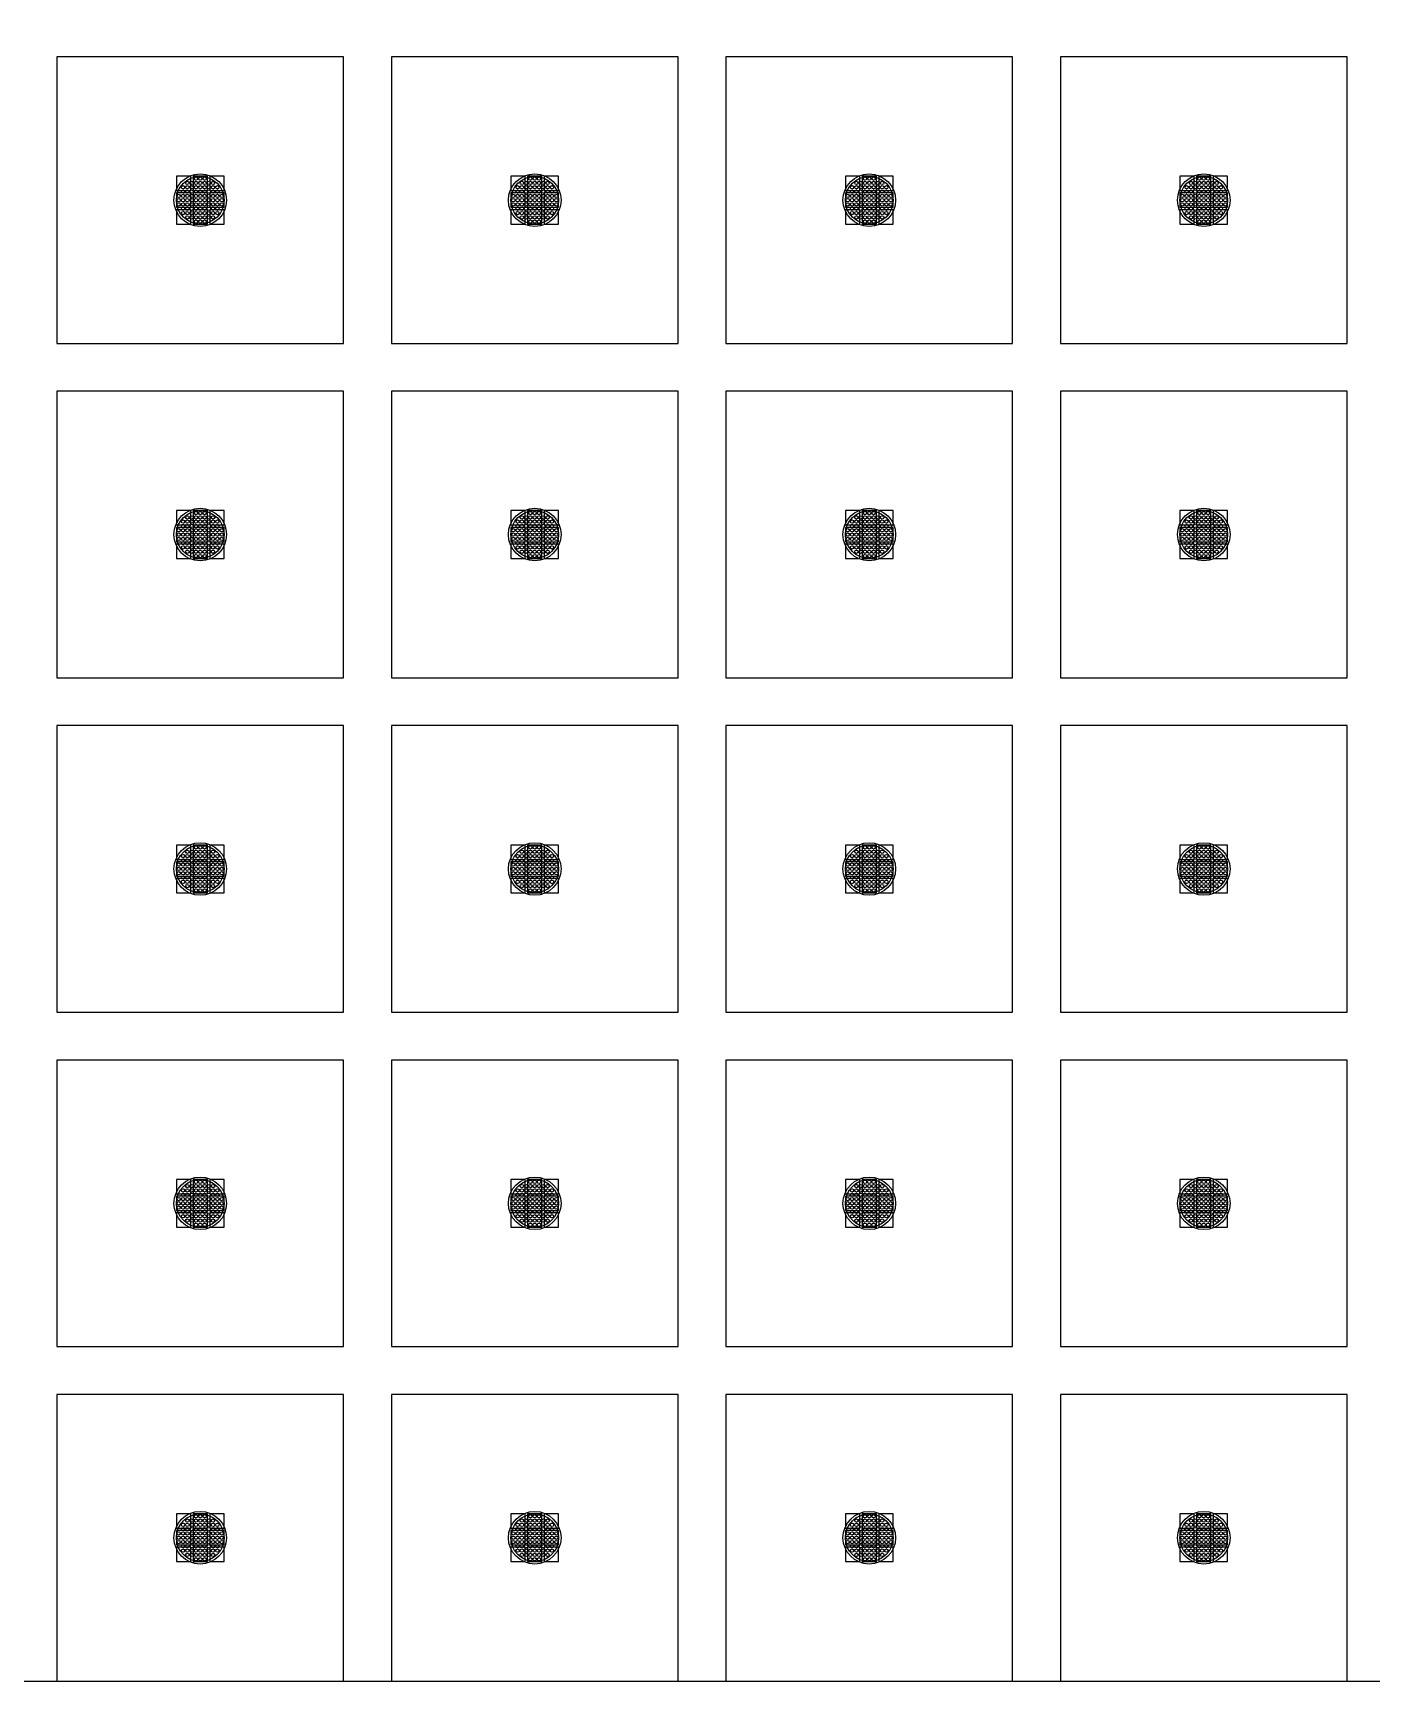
# Model space of a CAD drawing. Extents: x -49 to 54, y -38 to 38.
# Drawn here: x 2.5 to 30.5, y -38 to -3.5 of the extents above; entities that cross this region are included whole.
import ezdxf

# ---------------------------------------------------------------- set-up
doc = ezdxf.new("R2010")
doc.units = 0
for name, color, linetype in [('BACK_LAYER', 5, 'CONTINUOUS'), ('CELL_GRID', 8, 'CONTINUOUS'), ('COND_LAYER_LOWER_ELECTRODE', 6, 'CONTINUOUS'), ('CONDUCTIVE_LAYER_BACK_LAYER', 2, 'CONTINUOUS'), ('EMITTER', 3, 'CONTINUOUS'), ('LOWER_ELECTRODE', 1, 'CONTINUOUS'), ('OUTLINE', 7, 'CONTINUOUS')]:
    doc.layers.add(name, color=color, linetype=linetype)

msp = doc.modelspace()

# ---------------------------------------------------------------- linework, layer by layer
at = {"layer": 'BACK_LAYER'}
for points in [[(5.5, -6.8), (5.8, -6.8), (5.8, -6.5), (5.5, -6.5)], [(5.85, -6.8), (6.15, -6.8), (6.15, -6.5), (5.85, -6.5)], [(6.2, -6.8), (6.5, -6.8), (6.5, -6.5), (6.2, -6.5)], [(12.5, -6.8), (12.8, -6.8), (12.8, -6.5), (12.5, -6.5)], [(12.85, -6.8), (13.15, -6.8), (13.15, -6.5), (12.85, -6.5)], [(13.2, -6.8), (13.5, -6.8), (13.5, -6.5), (13.2, -6.5)], [(19.5, -6.8), (19.8, -6.8), (19.8, -6.5), (19.5, -6.5)], [(19.85, -6.8), (20.15, -6.8), (20.15, -6.5), (19.85, -6.5)], [(20.2, -6.8), (20.5, -6.8), (20.5, -6.5), (20.2, -6.5)], [(26.5, -6.8), (26.8, -6.8), (26.8, -6.5), (26.5, -6.5)], [(26.85, -6.8), (27.15, -6.8), (27.15, -6.5), (26.85, -6.5)], [(27.2, -6.8), (27.5, -6.8), (27.5, -6.5), (27.2, -6.5)], [(5.5, -7.15), (5.8, -7.15), (5.8, -6.85), (5.5, -6.85)], [(5.85, -7.15), (6.15, -7.15), (6.15, -6.85), (5.85, -6.85)], [(6.2, -7.15), (6.5, -7.15), (6.5, -6.85), (6.2, -6.85)], [(12.5, -7.15), (12.8, -7.15), (12.8, -6.85), (12.5, -6.85)], [(12.85, -7.15), (13.15, -7.15), (13.15, -6.85), (12.85, -6.85)], [(13.2, -7.15), (13.5, -7.15), (13.5, -6.85), (13.2, -6.85)], [(19.5, -7.15), (19.8, -7.15), (19.8, -6.85), (19.5, -6.85)], [(19.85, -7.15), (20.15, -7.15), (20.15, -6.85), (19.85, -6.85)], [(20.2, -7.15), (20.5, -7.15), (20.5, -6.85), (20.2, -6.85)], [(26.5, -7.15), (26.8, -7.15), (26.8, -6.85), (26.5, -6.85)], [(26.85, -7.15), (27.15, -7.15), (27.15, -6.85), (26.85, -6.85)], [(27.2, -7.15), (27.5, -7.15), (27.5, -6.85), (27.2, -6.85)], [(5.5, -7.5), (5.8, -7.5), (5.8, -7.2), (5.5, -7.2)], [(5.85, -7.5), (6.15, -7.5), (6.15, -7.2), (5.85, -7.2)], [(6.2, -7.5), (6.5, -7.5), (6.5, -7.2), (6.2, -7.2)], [(12.5, -7.5), (12.8, -7.5), (12.8, -7.2), (12.5, -7.2)], [(12.85, -7.5), (13.15, -7.5), (13.15, -7.2), (12.85, -7.2)], [(13.2, -7.5), (13.5, -7.5), (13.5, -7.2), (13.2, -7.2)], [(19.5, -7.5), (19.8, -7.5), (19.8, -7.2), (19.5, -7.2)], [(19.85, -7.5), (20.15, -7.5), (20.15, -7.2), (19.85, -7.2)], [(20.2, -7.5), (20.5, -7.5), (20.5, -7.2), (20.2, -7.2)], [(26.5, -7.5), (26.8, -7.5), (26.8, -7.2), (26.5, -7.2)], [(26.85, -7.5), (27.15, -7.5), (27.15, -7.2), (26.85, -7.2)], [(27.2, -7.5), (27.5, -7.5), (27.5, -7.2), (27.2, -7.2)], [(5.5, -13.8), (5.8, -13.8), (5.8, -13.5), (5.5, -13.5)], [(5.85, -13.8), (6.15, -13.8), (6.15, -13.5), (5.85, -13.5)], [(6.2, -13.8), (6.5, -13.8), (6.5, -13.5), (6.2, -13.5)], [(12.5, -13.8), (12.8, -13.8), (12.8, -13.5), (12.5, -13.5)], [(12.85, -13.8), (13.15, -13.8), (13.15, -13.5), (12.85, -13.5)], [(13.2, -13.8), (13.5, -13.8), (13.5, -13.5), (13.2, -13.5)], [(19.5, -13.8), (19.8, -13.8), (19.8, -13.5), (19.5, -13.5)], [(19.85, -13.8), (20.15, -13.8), (20.15, -13.5), (19.85, -13.5)], [(20.2, -13.8), (20.5, -13.8), (20.5, -13.5), (20.2, -13.5)], [(26.5, -13.8), (26.8, -13.8), (26.8, -13.5), (26.5, -13.5)], [(26.85, -13.8), (27.15, -13.8), (27.15, -13.5), (26.85, -13.5)], [(27.2, -13.8), (27.5, -13.8), (27.5, -13.5), (27.2, -13.5)], [(5.5, -14.15), (5.8, -14.15), (5.8, -13.85), (5.5, -13.85)], [(5.85, -14.15), (6.15, -14.15), (6.15, -13.85), (5.85, -13.85)], [(6.2, -14.15), (6.5, -14.15), (6.5, -13.85), (6.2, -13.85)], [(12.5, -14.15), (12.8, -14.15), (12.8, -13.85), (12.5, -13.85)], [(12.85, -14.15), (13.15, -14.15), (13.15, -13.85), (12.85, -13.85)], [(13.2, -14.15), (13.5, -14.15), (13.5, -13.85), (13.2, -13.85)], [(19.5, -14.15), (19.8, -14.15), (19.8, -13.85), (19.5, -13.85)], [(19.85, -14.15), (20.15, -14.15), (20.15, -13.85), (19.85, -13.85)], [(20.2, -14.15), (20.5, -14.15), (20.5, -13.85), (20.2, -13.85)], [(26.5, -14.15), (26.8, -14.15), (26.8, -13.85), (26.5, -13.85)], [(26.85, -14.15), (27.15, -14.15), (27.15, -13.85), (26.85, -13.85)], [(27.2, -14.15), (27.5, -14.15), (27.5, -13.85), (27.2, -13.85)], [(5.5, -14.5), (5.8, -14.5), (5.8, -14.2), (5.5, -14.2)], [(5.85, -14.5), (6.15, -14.5), (6.15, -14.2), (5.85, -14.2)], [(6.2, -14.5), (6.5, -14.5), (6.5, -14.2), (6.2, -14.2)], [(12.5, -14.5), (12.8, -14.5), (12.8, -14.2), (12.5, -14.2)], [(12.85, -14.5), (13.15, -14.5), (13.15, -14.2), (12.85, -14.2)], [(13.2, -14.5), (13.5, -14.5), (13.5, -14.2), (13.2, -14.2)], [(19.5, -14.5), (19.8, -14.5), (19.8, -14.2), (19.5, -14.2)], [(19.85, -14.5), (20.15, -14.5), (20.15, -14.2), (19.85, -14.2)], [(20.2, -14.5), (20.5, -14.5), (20.5, -14.2), (20.2, -14.2)], [(26.5, -14.5), (26.8, -14.5), (26.8, -14.2), (26.5, -14.2)], [(26.85, -14.5), (27.15, -14.5), (27.15, -14.2), (26.85, -14.2)], [(27.2, -14.5), (27.5, -14.5), (27.5, -14.2), (27.2, -14.2)], [(5.5, -20.8), (5.8, -20.8), (5.8, -20.5), (5.5, -20.5)], [(5.85, -20.8), (6.15, -20.8), (6.15, -20.5), (5.85, -20.5)], [(6.2, -20.8), (6.5, -20.8), (6.5, -20.5), (6.2, -20.5)], [(12.5, -20.8), (12.8, -20.8), (12.8, -20.5), (12.5, -20.5)], [(12.85, -20.8), (13.15, -20.8), (13.15, -20.5), (12.85, -20.5)], [(13.2, -20.8), (13.5, -20.8), (13.5, -20.5), (13.2, -20.5)], [(19.5, -20.8), (19.8, -20.8), (19.8, -20.5), (19.5, -20.5)], [(19.85, -20.8), (20.15, -20.8), (20.15, -20.5), (19.85, -20.5)], [(20.2, -20.8), (20.5, -20.8), (20.5, -20.5), (20.2, -20.5)], [(26.5, -20.8), (26.8, -20.8), (26.8, -20.5), (26.5, -20.5)], [(26.85, -20.8), (27.15, -20.8), (27.15, -20.5), (26.85, -20.5)], [(27.2, -20.8), (27.5, -20.8), (27.5, -20.5), (27.2, -20.5)], [(5.5, -21.15), (5.8, -21.15), (5.8, -20.85), (5.5, -20.85)], [(5.85, -21.15), (6.15, -21.15), (6.15, -20.85), (5.85, -20.85)], [(6.2, -21.15), (6.5, -21.15), (6.5, -20.85), (6.2, -20.85)], [(12.5, -21.15), (12.8, -21.15), (12.8, -20.85), (12.5, -20.85)], [(12.85, -21.15), (13.15, -21.15), (13.15, -20.85), (12.85, -20.85)], [(13.2, -21.15), (13.5, -21.15), (13.5, -20.85), (13.2, -20.85)], [(19.5, -21.15), (19.8, -21.15), (19.8, -20.85), (19.5, -20.85)], [(19.85, -21.15), (20.15, -21.15), (20.15, -20.85), (19.85, -20.85)], [(20.2, -21.15), (20.5, -21.15), (20.5, -20.85), (20.2, -20.85)], [(26.5, -21.15), (26.8, -21.15), (26.8, -20.85), (26.5, -20.85)], [(26.85, -21.15), (27.15, -21.15), (27.15, -20.85), (26.85, -20.85)], [(27.2, -21.15), (27.5, -21.15), (27.5, -20.85), (27.2, -20.85)], [(5.5, -21.5), (5.8, -21.5), (5.8, -21.2), (5.5, -21.2)], [(5.85, -21.5), (6.15, -21.5), (6.15, -21.2), (5.85, -21.2)], [(6.2, -21.5), (6.5, -21.5), (6.5, -21.2), (6.2, -21.2)], [(12.5, -21.5), (12.8, -21.5), (12.8, -21.2), (12.5, -21.2)], [(12.85, -21.5), (13.15, -21.5), (13.15, -21.2), (12.85, -21.2)], [(13.2, -21.5), (13.5, -21.5), (13.5, -21.2), (13.2, -21.2)], [(19.5, -21.5), (19.8, -21.5), (19.8, -21.2), (19.5, -21.2)], [(19.85, -21.5), (20.15, -21.5), (20.15, -21.2), (19.85, -21.2)], [(20.2, -21.5), (20.5, -21.5), (20.5, -21.2), (20.2, -21.2)], [(26.5, -21.5), (26.8, -21.5), (26.8, -21.2), (26.5, -21.2)], [(26.85, -21.5), (27.15, -21.5), (27.15, -21.2), (26.85, -21.2)], [(27.2, -21.5), (27.5, -21.5), (27.5, -21.2), (27.2, -21.2)], [(5.5, -27.8), (5.8, -27.8), (5.8, -27.5), (5.5, -27.5)], [(5.85, -27.8), (6.15, -27.8), (6.15, -27.5), (5.85, -27.5)], [(6.2, -27.8), (6.5, -27.8), (6.5, -27.5), (6.2, -27.5)], [(12.5, -27.8), (12.8, -27.8), (12.8, -27.5), (12.5, -27.5)], [(12.85, -27.8), (13.15, -27.8), (13.15, -27.5), (12.85, -27.5)], [(13.2, -27.8), (13.5, -27.8), (13.5, -27.5), (13.2, -27.5)], [(19.5, -27.8), (19.8, -27.8), (19.8, -27.5), (19.5, -27.5)], [(19.85, -27.8), (20.15, -27.8), (20.15, -27.5), (19.85, -27.5)], [(20.2, -27.8), (20.5, -27.8), (20.5, -27.5), (20.2, -27.5)], [(26.5, -27.8), (26.8, -27.8), (26.8, -27.5), (26.5, -27.5)], [(26.85, -27.8), (27.15, -27.8), (27.15, -27.5), (26.85, -27.5)], [(27.2, -27.8), (27.5, -27.8), (27.5, -27.5), (27.2, -27.5)], [(5.5, -28.15), (5.8, -28.15), (5.8, -27.85), (5.5, -27.85)], [(5.85, -28.15), (6.15, -28.15), (6.15, -27.85), (5.85, -27.85)], [(6.2, -28.15), (6.5, -28.15), (6.5, -27.85), (6.2, -27.85)], [(12.5, -28.15), (12.8, -28.15), (12.8, -27.85), (12.5, -27.85)], [(12.85, -28.15), (13.15, -28.15), (13.15, -27.85), (12.85, -27.85)], [(13.2, -28.15), (13.5, -28.15), (13.5, -27.85), (13.2, -27.85)], [(19.5, -28.15), (19.8, -28.15), (19.8, -27.85), (19.5, -27.85)], [(19.85, -28.15), (20.15, -28.15), (20.15, -27.85), (19.85, -27.85)], [(20.2, -28.15), (20.5, -28.15), (20.5, -27.85), (20.2, -27.85)], [(26.5, -28.15), (26.8, -28.15), (26.8, -27.85), (26.5, -27.85)], [(26.85, -28.15), (27.15, -28.15), (27.15, -27.85), (26.85, -27.85)], [(27.2, -28.15), (27.5, -28.15), (27.5, -27.85), (27.2, -27.85)], [(5.5, -28.5), (5.8, -28.5), (5.8, -28.2), (5.5, -28.2)], [(5.85, -28.5), (6.15, -28.5), (6.15, -28.2), (5.85, -28.2)], [(6.2, -28.5), (6.5, -28.5), (6.5, -28.2), (6.2, -28.2)], [(12.5, -28.5), (12.8, -28.5), (12.8, -28.2), (12.5, -28.2)], [(12.85, -28.5), (13.15, -28.5), (13.15, -28.2), (12.85, -28.2)], [(13.2, -28.5), (13.5, -28.5), (13.5, -28.2), (13.2, -28.2)], [(19.5, -28.5), (19.8, -28.5), (19.8, -28.2), (19.5, -28.2)], [(19.85, -28.5), (20.15, -28.5), (20.15, -28.2), (19.85, -28.2)], [(20.2, -28.5), (20.5, -28.5), (20.5, -28.2), (20.2, -28.2)], [(26.5, -28.5), (26.8, -28.5), (26.8, -28.2), (26.5, -28.2)], [(26.85, -28.5), (27.15, -28.5), (27.15, -28.2), (26.85, -28.2)], [(27.2, -28.5), (27.5, -28.5), (27.5, -28.2), (27.2, -28.2)], [(5.5, -34.8), (5.8, -34.8), (5.8, -34.5), (5.5, -34.5)], [(5.85, -34.8), (6.15, -34.8), (6.15, -34.5), (5.85, -34.5)], [(6.2, -34.8), (6.5, -34.8), (6.5, -34.5), (6.2, -34.5)], [(12.5, -34.8), (12.8, -34.8), (12.8, -34.5), (12.5, -34.5)], [(12.85, -34.8), (13.15, -34.8), (13.15, -34.5), (12.85, -34.5)], [(13.2, -34.8), (13.5, -34.8), (13.5, -34.5), (13.2, -34.5)], [(19.5, -34.8), (19.8, -34.8), (19.8, -34.5), (19.5, -34.5)], [(19.85, -34.8), (20.15, -34.8), (20.15, -34.5), (19.85, -34.5)], [(20.2, -34.8), (20.5, -34.8), (20.5, -34.5), (20.2, -34.5)], [(26.5, -34.8), (26.8, -34.8), (26.8, -34.5), (26.5, -34.5)], [(26.85, -34.8), (27.15, -34.8), (27.15, -34.5), (26.85, -34.5)], [(27.2, -34.8), (27.5, -34.8), (27.5, -34.5), (27.2, -34.5)], [(5.5, -35.15), (5.8, -35.15), (5.8, -34.85), (5.5, -34.85)], [(5.85, -35.15), (6.15, -35.15), (6.15, -34.85), (5.85, -34.85)], [(6.2, -35.15), (6.5, -35.15), (6.5, -34.85), (6.2, -34.85)], [(12.5, -35.15), (12.8, -35.15), (12.8, -34.85), (12.5, -34.85)], [(12.85, -35.15), (13.15, -35.15), (13.15, -34.85), (12.85, -34.85)], [(13.2, -35.15), (13.5, -35.15), (13.5, -34.85), (13.2, -34.85)], [(19.5, -35.15), (19.8, -35.15), (19.8, -34.85), (19.5, -34.85)], [(19.85, -35.15), (20.15, -35.15), (20.15, -34.85), (19.85, -34.85)], [(20.2, -35.15), (20.5, -35.15), (20.5, -34.85), (20.2, -34.85)], [(26.5, -35.15), (26.8, -35.15), (26.8, -34.85), (26.5, -34.85)], [(26.85, -35.15), (27.15, -35.15), (27.15, -34.85), (26.85, -34.85)], [(27.2, -35.15), (27.5, -35.15), (27.5, -34.85), (27.2, -34.85)], [(5.5, -35.5), (5.8, -35.5), (5.8, -35.2), (5.5, -35.2)], [(5.85, -35.5), (6.15, -35.5), (6.15, -35.2), (5.85, -35.2)], [(6.2, -35.5), (6.5, -35.5), (6.5, -35.2), (6.2, -35.2)], [(12.5, -35.5), (12.8, -35.5), (12.8, -35.2), (12.5, -35.2)], [(12.85, -35.5), (13.15, -35.5), (13.15, -35.2), (12.85, -35.2)], [(13.2, -35.5), (13.5, -35.5), (13.5, -35.2), (13.2, -35.2)], [(19.5, -35.5), (19.8, -35.5), (19.8, -35.2), (19.5, -35.2)], [(19.85, -35.5), (20.15, -35.5), (20.15, -35.2), (19.85, -35.2)], [(20.2, -35.5), (20.5, -35.5), (20.5, -35.2), (20.2, -35.2)], [(26.5, -35.5), (26.8, -35.5), (26.8, -35.2), (26.5, -35.2)], [(26.85, -35.5), (27.15, -35.5), (27.15, -35.2), (26.85, -35.2)], [(27.2, -35.5), (27.5, -35.5), (27.5, -35.2), (27.2, -35.2)]]:
    msp.add_lwpolyline(points, close=True, dxfattribs=at)
at = {"layer": 'CELL_GRID'}
for points in [[(3, -10), (9, -10), (9, -4), (3, -4)], [(10, -10), (16, -10), (16, -4), (10, -4)], [(17, -10), (23, -10), (23, -4), (17, -4)], [(24, -10), (30, -10), (30, -4), (24, -4)], [(3, -17), (9, -17), (9, -11), (3, -11)], [(10, -17), (16, -17), (16, -11), (10, -11)], [(17, -17), (23, -17), (23, -11), (17, -11)], [(24, -17), (30, -17), (30, -11), (24, -11)], [(3, -24), (9, -24), (9, -18), (3, -18)], [(10, -24), (16, -24), (16, -18), (10, -18)], [(17, -24), (23, -24), (23, -18), (17, -18)], [(24, -24), (30, -24), (30, -18), (24, -18)], [(3, -31), (9, -31), (9, -25), (3, -25)], [(10, -31), (16, -31), (16, -25), (10, -25)], [(17, -31), (23, -31), (23, -25), (17, -25)], [(24, -31), (30, -31), (30, -25), (24, -25)], [(3, -38), (9, -38), (9, -32), (3, -32)], [(10, -38), (16, -38), (16, -32), (10, -32)], [(17, -38), (23, -38), (23, -32), (17, -32)], [(24, -38), (30, -38), (30, -32), (24, -32)]]:
    msp.add_lwpolyline(points, close=True, dxfattribs=at)
at = {"layer": 'COND_LAYER_LOWER_ELECTRODE'}
for centre in [(6, -7), (13, -7), (20, -7), (27, -7), (6, -14), (13, -14), (20, -14), (27, -14), (6, -21), (13, -21), (20, -21), (27, -21), (6, -28), (13, -28), (20, -28), (27, -28), (6, -35), (13, -35), (20, -35), (27, -35)]:
    msp.add_circle(centre, 0.55, dxfattribs=at)
at = {"layer": 'CONDUCTIVE_LAYER_BACK_LAYER'}
msp.add_lwpolyline([(-49.4, -38), (54.4, -38), (54.4, 38), (-49.4, 38)], close=True, dxfattribs=at)
at = {"layer": 'EMITTER'}
for centre in [(6, -7), (13, -7), (20, -7), (27, -7), (6, -14), (13, -14), (20, -14), (27, -14), (6, -21), (13, -21), (20, -21), (27, -21), (6, -28), (13, -28), (20, -28), (27, -28), (6, -35), (13, -35), (20, -35), (27, -35)]:
    msp.add_circle(centre, 0.5, dxfattribs=at)
at = {"layer": 'LOWER_ELECTRODE'}
for centre in [(5.91, -6.55), (6, -6.55), (6.09, -6.55), (12.91, -6.55), (13, -6.55), (13.09, -6.55), (19.91, -6.55), (20, -6.55), (20.09, -6.55), (26.91, -6.55), (27, -6.55), (27.09, -6.55), (5.55, -6.91), (5.64, -6.73), (5.64, -6.82), (5.64, -6.91), (5.73, -6.64), (5.73, -6.73), (5.73, -6.82), (5.73, -6.91), (5.82, -6.64), (5.82, -6.73), (5.82, -6.82), (5.82, -6.91), (5.91, -6.64), (5.91, -6.73), (5.91, -6.82), (5.91, -6.91), (6, -6.64), (6, -6.73), (6, -6.82), (6, -6.91), (6.09, -6.64), (6.09, -6.73), (6.09, -6.82), (6.09, -6.91), (6.18, -6.64), (6.18, -6.73), (6.18, -6.82), (6.18, -6.91), (6.27, -6.64), (6.27, -6.73), (6.27, -6.82), (6.27, -6.91), (6.36, -6.73), (6.36, -6.82), (6.36, -6.91), (6.45, -6.91), (12.55, -6.91), (12.64, -6.73), (12.64, -6.82), (12.64, -6.91), (12.73, -6.64), (12.73, -6.73), (12.73, -6.82), (12.73, -6.91), (12.82, -6.64), (12.82, -6.73), (12.82, -6.82), (12.82, -6.91), (12.91, -6.64), (12.91, -6.73), (12.91, -6.82), (12.91, -6.91), (13, -6.64), (13, -6.73), (13, -6.82), (13, -6.91), (13.09, -6.64), (13.09, -6.73), (13.09, -6.82), (13.09, -6.91), (13.18, -6.64), (13.18, -6.73), (13.18, -6.82), (13.18, -6.91), (13.27, -6.64), (13.27, -6.73), (13.27, -6.82), (13.27, -6.91), (13.36, -6.73), (13.36, -6.82), (13.36, -6.91), (13.45, -6.91), (19.55, -6.91), (19.64, -6.73), (19.64, -6.82), (19.64, -6.91), (19.73, -6.64), (19.73, -6.73), (19.73, -6.82), (19.73, -6.91), (19.82, -6.64), (19.82, -6.73), (19.82, -6.82), (19.82, -6.91), (19.91, -6.64), (19.91, -6.73), (19.91, -6.82), (19.91, -6.91), (20, -6.64), (20, -6.73), (20, -6.82), (20, -6.91), (20.09, -6.64), (20.09, -6.73), (20.09, -6.82), (20.09, -6.91), (20.18, -6.64), (20.18, -6.73), (20.18, -6.82), (20.18, -6.91), (20.27, -6.64), (20.27, -6.73), (20.27, -6.82), (20.27, -6.91), (20.36, -6.73), (20.36, -6.82), (20.36, -6.91), (20.45, -6.91), (26.55, -6.91), (26.64, -6.73), (26.64, -6.82), (26.64, -6.91), (26.73, -6.64), (26.73, -6.73), (26.73, -6.82), (26.73, -6.91), (26.82, -6.64), (26.82, -6.73), (26.82, -6.82), (26.82, -6.91), (26.91, -6.64), (26.91, -6.73), (26.91, -6.82), (26.91, -6.91), (27, -6.64), (27, -6.73), (27, -6.82), (27, -6.91), (27.09, -6.64), (27.09, -6.73), (27.09, -6.82), (27.09, -6.91), (27.18, -6.64), (27.18, -6.73), (27.18, -6.82), (27.18, -6.91), (27.27, -6.64), (27.27, -6.73), (27.27, -6.82), (27.27, -6.91), (27.36, -6.73), (27.36, -6.82), (27.36, -6.91), (27.45, -6.91), (5.55, -7), (5.55, -7.09), (5.64, -7), (5.64, -7.09), (5.64, -7.18), (5.64, -7.27), (5.73, -7), (5.73, -7.09), (5.73, -7.18), (5.73, -7.27), (5.82, -7), (5.82, -7.09), (5.82, -7.18), (5.82, -7.27), (5.91, -7), (5.91, -7.09), (5.91, -7.18), (5.91, -7.27), (6, -7), (6, -7.09), (6, -7.18), (6, -7.27), (6.09, -7), (6.09, -7.09), (6.09, -7.18), (6.09, -7.27), (6.18, -7), (6.18, -7.09), (6.18, -7.18), (6.18, -7.27), (6.27, -7), (6.27, -7.09), (6.27, -7.18), (6.27, -7.27), (6.36, -7), (6.36, -7.09), (6.36, -7.18), (6.36, -7.27), (6.45, -7), (6.45, -7.09), (12.55, -7), (12.55, -7.09), (12.64, -7), (12.64, -7.09), (12.64, -7.18), (12.64, -7.27), (12.73, -7), (12.73, -7.09), (12.73, -7.18), (12.73, -7.27), (12.82, -7), (12.82, -7.09), (12.82, -7.18), (12.82, -7.27), (12.91, -7), (12.91, -7.09), (12.91, -7.18), (12.91, -7.27), (13, -7), (13, -7.09), (13, -7.18), (13, -7.27), (13.09, -7), (13.09, -7.09), (13.09, -7.18), (13.09, -7.27), (13.18, -7), (13.18, -7.09), (13.18, -7.18), (13.18, -7.27), (13.27, -7), (13.27, -7.09), (13.27, -7.18), (13.27, -7.27), (13.36, -7), (13.36, -7.09), (13.36, -7.18), (13.36, -7.27), (13.45, -7), (13.45, -7.09), (19.55, -7), (19.55, -7.09), (19.64, -7), (19.64, -7.09), (19.64, -7.18), (19.64, -7.27), (19.73, -7), (19.73, -7.09), (19.73, -7.18), (19.73, -7.27), (19.82, -7), (19.82, -7.09), (19.82, -7.18), (19.82, -7.27), (19.91, -7), (19.91, -7.09), (19.91, -7.18), (19.91, -7.27), (20, -7), (20, -7.09), (20, -7.18), (20, -7.27), (20.09, -7), (20.09, -7.09), (20.09, -7.18), (20.09, -7.27), (20.18, -7), (20.18, -7.09), (20.18, -7.18), (20.18, -7.27), (20.27, -7), (20.27, -7.09), (20.27, -7.18), (20.27, -7.27), (20.36, -7), (20.36, -7.09), (20.36, -7.18), (20.36, -7.27), (20.45, -7), (20.45, -7.09), (26.55, -7), (26.55, -7.09), (26.64, -7), (26.64, -7.09), (26.64, -7.18), (26.64, -7.27), (26.73, -7), (26.73, -7.09), (26.73, -7.18), (26.73, -7.27), (26.82, -7), (26.82, -7.09), (26.82, -7.18), (26.82, -7.27), (26.91, -7), (26.91, -7.09), (26.91, -7.18), (26.91, -7.27), (27, -7), (27, -7.09), (27, -7.18), (27, -7.27), (27.09, -7), (27.09, -7.09), (27.09, -7.18), (27.09, -7.27), (27.18, -7), (27.18, -7.09), (27.18, -7.18), (27.18, -7.27), (27.27, -7), (27.27, -7.09), (27.27, -7.18), (27.27, -7.27), (27.36, -7), (27.36, -7.09), (27.36, -7.18), (27.36, -7.27), (27.45, -7), (27.45, -7.09), (5.73, -7.36), (5.82, -7.36), (5.91, -7.36), (5.91, -7.45), (6, -7.36), (6, -7.45), (6.09, -7.36), (6.09, -7.45), (6.18, -7.36), (6.27, -7.36), (12.73, -7.36), (12.82, -7.36), (12.91, -7.36), (12.91, -7.45), (13, -7.36), (13, -7.45), (13.09, -7.36), (13.09, -7.45), (13.18, -7.36), (13.27, -7.36), (19.73, -7.36), (19.82, -7.36), (19.91, -7.36), (19.91, -7.45), (20, -7.36), (20, -7.45), (20.09, -7.36), (20.09, -7.45), (20.18, -7.36), (20.27, -7.36), (26.73, -7.36), (26.82, -7.36), (26.91, -7.36), (26.91, -7.45), (27, -7.36), (27, -7.45), (27.09, -7.36), (27.09, -7.45), (27.18, -7.36), (27.27, -7.36), (5.64, -13.73), (5.64, -13.82), (5.73, -13.64), (5.73, -13.73), (5.73, -13.82), (5.82, -13.64), (5.82, -13.73), (5.82, -13.82), (5.91, -13.55), (5.91, -13.64), (5.91, -13.73), (5.91, -13.82), (6, -13.55), (6, -13.64), (6, -13.73), (6, -13.82), (6.09, -13.55), (6.09, -13.64), (6.09, -13.73), (6.09, -13.82), (6.18, -13.64), (6.18, -13.73), (6.18, -13.82), (6.27, -13.64), (6.27, -13.73), (6.27, -13.82), (6.36, -13.73), (6.36, -13.82), (12.64, -13.73), (12.64, -13.82), (12.73, -13.64), (12.73, -13.73), (12.73, -13.82), (12.82, -13.64), (12.82, -13.73), (12.82, -13.82), (12.91, -13.55), (12.91, -13.64), (12.91, -13.73), (12.91, -13.82), (13, -13.55), (13, -13.64), (13, -13.73), (13, -13.82), (13.09, -13.55), (13.09, -13.64), (13.09, -13.73), (13.09, -13.82), (13.18, -13.64), (13.18, -13.73), (13.18, -13.82), (13.27, -13.64), (13.27, -13.73), (13.27, -13.82), (13.36, -13.73), (13.36, -13.82), (19.64, -13.73), (19.64, -13.82), (19.73, -13.64), (19.73, -13.73), (19.73, -13.82), (19.82, -13.64), (19.82, -13.73), (19.82, -13.82), (19.91, -13.55), (19.91, -13.64), (19.91, -13.73), (19.91, -13.82), (20, -13.55), (20, -13.64), (20, -13.73), (20, -13.82), (20.09, -13.55), (20.09, -13.64), (20.09, -13.73), (20.09, -13.82), (20.18, -13.64), (20.18, -13.73), (20.18, -13.82), (20.27, -13.64), (20.27, -13.73), (20.27, -13.82), (20.36, -13.73), (20.36, -13.82), (26.64, -13.73), (26.64, -13.82), (26.73, -13.64), (26.73, -13.73), (26.73, -13.82), (26.82, -13.64), (26.82, -13.73), (26.82, -13.82), (26.91, -13.55), (26.91, -13.64), (26.91, -13.73), (26.91, -13.82), (27, -13.55), (27, -13.64), (27, -13.73), (27, -13.82), (27.09, -13.55), (27.09, -13.64), (27.09, -13.73), (27.09, -13.82), (27.18, -13.64), (27.18, -13.73), (27.18, -13.82), (27.27, -13.64), (27.27, -13.73), (27.27, -13.82), (27.36, -13.73), (27.36, -13.82), (5.55, -13.91), (5.55, -14), (5.55, -14.09), (5.64, -13.91), (5.64, -14), (5.64, -14.09), (5.64, -14.18), (5.73, -13.91), (5.73, -14), (5.73, -14.09), (5.73, -14.18), (5.82, -13.91), (5.82, -14), (5.82, -14.09), (5.82, -14.18), (5.91, -13.91), (5.91, -14), (5.91, -14.09), (5.91, -14.18), (6, -13.91), (6, -14), (6, -14.09), (6, -14.18), (6.09, -13.91), (6.09, -14), (6.09, -14.09), (6.09, -14.18), (6.18, -13.91), (6.18, -14), (6.18, -14.09), (6.18, -14.18), (6.27, -13.91), (6.27, -14), (6.27, -14.09), (6.27, -14.18), (6.36, -13.91), (6.36, -14), (6.36, -14.09), (6.36, -14.18), (6.45, -13.91), (6.45, -14), (6.45, -14.09), (12.55, -13.91), (12.55, -14), (12.55, -14.09), (12.64, -13.91), (12.64, -14), (12.64, -14.09), (12.64, -14.18), (12.73, -13.91), (12.73, -14), (12.73, -14.09), (12.73, -14.18), (12.82, -13.91), (12.82, -14), (12.82, -14.09), (12.82, -14.18), (12.91, -13.91), (12.91, -14), (12.91, -14.09), (12.91, -14.18), (13, -13.91), (13, -14), (13, -14.09), (13, -14.18), (13.09, -13.91), (13.09, -14), (13.09, -14.09), (13.09, -14.18), (13.18, -13.91), (13.18, -14), (13.18, -14.09), (13.18, -14.18), (13.27, -13.91), (13.27, -14), (13.27, -14.09), (13.27, -14.18), (13.36, -13.91), (13.36, -14), (13.36, -14.09), (13.36, -14.18), (13.45, -13.91), (13.45, -14), (13.45, -14.09), (19.55, -13.91), (19.55, -14), (19.55, -14.09), (19.64, -13.91), (19.64, -14), (19.64, -14.09), (19.64, -14.18), (19.73, -13.91), (19.73, -14), (19.73, -14.09), (19.73, -14.18), (19.82, -13.91), (19.82, -14), (19.82, -14.09), (19.82, -14.18), (19.91, -13.91), (19.91, -14), (19.91, -14.09), (19.91, -14.18), (20, -13.91), (20, -14), (20, -14.09), (20, -14.18), (20.09, -13.91), (20.09, -14), (20.09, -14.09), (20.09, -14.18), (20.18, -13.91), (20.18, -14), (20.18, -14.09), (20.18, -14.18), (20.27, -13.91), (20.27, -14), (20.27, -14.09), (20.27, -14.18), (20.36, -13.91), (20.36, -14), (20.36, -14.09), (20.36, -14.18), (20.45, -13.91), (20.45, -14), (20.45, -14.09), (26.55, -13.91), (26.55, -14), (26.55, -14.09), (26.64, -13.91), (26.64, -14), (26.64, -14.09), (26.64, -14.18), (26.73, -13.91), (26.73, -14), (26.73, -14.09), (26.73, -14.18), (26.82, -13.91), (26.82, -14), (26.82, -14.09), (26.82, -14.18), (26.91, -13.91), (26.91, -14), (26.91, -14.09), (26.91, -14.18), (27, -13.91), (27, -14), (27, -14.09), (27, -14.18), (27.09, -13.91), (27.09, -14), (27.09, -14.09), (27.09, -14.18), (27.18, -13.91), (27.18, -14), (27.18, -14.09), (27.18, -14.18), (27.27, -13.91), (27.27, -14), (27.27, -14.09), (27.27, -14.18), (27.36, -13.91), (27.36, -14), (27.36, -14.09), (27.36, -14.18), (27.45, -13.91), (27.45, -14), (27.45, -14.09), (5.64, -14.27), (5.73, -14.27), (5.73, -14.36), (5.82, -14.27), (5.82, -14.36), (5.91, -14.27), (5.91, -14.36), (5.91, -14.45), (6, -14.27), (6, -14.36), (6, -14.45), (6.09, -14.27), (6.09, -14.36), (6.09, -14.45), (6.18, -14.27), (6.18, -14.36), (6.27, -14.27), (6.27, -14.36), (6.36, -14.27), (12.64, -14.27), (12.73, -14.27), (12.73, -14.36), (12.82, -14.27), (12.82, -14.36), (12.91, -14.27), (12.91, -14.36), (12.91, -14.45), (13, -14.27), (13, -14.36), (13, -14.45), (13.09, -14.27), (13.09, -14.36), (13.09, -14.45), (13.18, -14.27), (13.18, -14.36), (13.27, -14.27), (13.27, -14.36), (13.36, -14.27), (19.64, -14.27), (19.73, -14.27), (19.73, -14.36), (19.82, -14.27), (19.82, -14.36), (19.91, -14.27), (19.91, -14.36), (19.91, -14.45), (20, -14.27), (20, -14.36), (20, -14.45), (20.09, -14.27), (20.09, -14.36), (20.09, -14.45), (20.18, -14.27), (20.18, -14.36), (20.27, -14.27), (20.27, -14.36), (20.36, -14.27), (26.64, -14.27), (26.73, -14.27), (26.73, -14.36), (26.82, -14.27), (26.82, -14.36), (26.91, -14.27), (26.91, -14.36), (26.91, -14.45), (27, -14.27), (27, -14.36), (27, -14.45), (27.09, -14.27), (27.09, -14.36), (27.09, -14.45), (27.18, -14.27), (27.18, -14.36), (27.27, -14.27), (27.27, -14.36), (27.36, -14.27), (5.64, -20.73), (5.73, -20.64), (5.73, -20.73), (5.82, -20.64), (5.82, -20.73), (5.91, -20.55), (5.91, -20.64), (5.91, -20.73), (6, -20.55), (6, -20.64), (6, -20.73), (6.09, -20.55), (6.09, -20.64), (6.09, -20.73), (6.18, -20.64), (6.18, -20.73), (6.27, -20.64), (6.27, -20.73), (6.36, -20.73), (12.64, -20.73), (12.73, -20.64), (12.73, -20.73), (12.82, -20.64), (12.82, -20.73), (12.91, -20.55), (12.91, -20.64), (12.91, -20.73), (13, -20.55), (13, -20.64), (13, -20.73), (13.09, -20.55), (13.09, -20.64), (13.09, -20.73), (13.18, -20.64), (13.18, -20.73), (13.27, -20.64), (13.27, -20.73), (13.36, -20.73), (19.64, -20.73), (19.73, -20.64), (19.73, -20.73), (19.82, -20.64), (19.82, -20.73), (19.91, -20.55), (19.91, -20.64), (19.91, -20.73), (20, -20.55), (20, -20.64), (20, -20.73), (20.09, -20.55), (20.09, -20.64), (20.09, -20.73), (20.18, -20.64), (20.18, -20.73), (20.27, -20.64), (20.27, -20.73), (20.36, -20.73), (26.64, -20.73), (26.73, -20.64), (26.73, -20.73), (26.82, -20.64), (26.82, -20.73), (26.91, -20.55), (26.91, -20.64), (26.91, -20.73), (27, -20.55), (27, -20.64), (27, -20.73), (27.09, -20.55), (27.09, -20.64), (27.09, -20.73), (27.18, -20.64), (27.18, -20.73), (27.27, -20.64), (27.27, -20.73), (27.36, -20.73), (5.55, -20.91), (5.55, -21), (5.64, -20.82), (5.64, -20.91), (5.64, -21), (5.73, -20.82), (5.73, -20.91), (5.73, -21), (5.82, -20.82), (5.82, -20.91), (5.82, -21), (5.91, -20.82), (5.91, -20.91), (5.91, -21), (6, -20.82), (6, -20.91), (6, -21), (6.09, -20.82), (6.09, -20.91), (6.09, -21), (6.18, -20.82), (6.18, -20.91), (6.18, -21), (6.27, -20.82), (6.27, -20.91), (6.27, -21), (6.36, -20.82), (6.36, -20.91), (6.36, -21), (6.45, -20.91), (6.45, -21), (12.55, -20.91), (12.55, -21), (12.64, -20.82), (12.64, -20.91), (12.64, -21), (12.73, -20.82), (12.73, -20.91), (12.73, -21), (12.82, -20.82), (12.82, -20.91), (12.82, -21), (12.91, -20.82), (12.91, -20.91), (12.91, -21), (13, -20.82), (13, -20.91), (13, -21), (13.09, -20.82), (13.09, -20.91), (13.09, -21), (13.18, -20.82), (13.18, -20.91), (13.18, -21), (13.27, -20.82), (13.27, -20.91), (13.27, -21), (13.36, -20.82), (13.36, -20.91), (13.36, -21), (13.45, -20.91), (13.45, -21), (19.55, -20.91), (19.55, -21), (19.64, -20.82), (19.64, -20.91), (19.64, -21), (19.73, -20.82), (19.73, -20.91), (19.73, -21), (19.82, -20.82), (19.82, -20.91), (19.82, -21), (19.91, -20.82), (19.91, -20.91), (19.91, -21), (20, -20.82), (20, -20.91), (20, -21), (20.09, -20.82), (20.09, -20.91), (20.09, -21), (20.18, -20.82), (20.18, -20.91), (20.18, -21), (20.27, -20.82), (20.27, -20.91), (20.27, -21), (20.36, -20.82), (20.36, -20.91), (20.36, -21), (20.45, -20.91), (20.45, -21), (26.55, -20.91), (26.55, -21), (26.64, -20.82), (26.64, -20.91), (26.64, -21), (26.73, -20.82), (26.73, -20.91), (26.73, -21), (26.82, -20.82), (26.82, -20.91), (26.82, -21), (26.91, -20.82), (26.91, -20.91), (26.91, -21), (27, -20.82), (27, -20.91), (27, -21), (27.09, -20.82), (27.09, -20.91), (27.09, -21), (27.18, -20.82), (27.18, -20.91), (27.18, -21), (27.27, -20.82), (27.27, -20.91), (27.27, -21), (27.36, -20.82), (27.36, -20.91), (27.36, -21), (27.45, -20.91), (27.45, -21), (5.55, -21.09), (5.64, -21.09), (5.64, -21.18), (5.64, -21.27), (5.73, -21.09), (5.73, -21.18), (5.73, -21.27), (5.73, -21.36), (5.82, -21.09), (5.82, -21.18), (5.82, -21.27), (5.82, -21.36), (5.91, -21.09), (5.91, -21.18), (5.91, -21.27), (5.91, -21.36), (6, -21.09), (6, -21.18), (6, -21.27), (6, -21.36), (6.09, -21.09), (6.09, -21.18), (6.09, -21.27), (6.09, -21.36), (6.18, -21.09), (6.18, -21.18), (6.18, -21.27), (6.18, -21.36), (6.27, -21.09), (6.27, -21.18), (6.27, -21.27), (6.27, -21.36), (6.36, -21.09), (6.36, -21.18), (6.36, -21.27), (6.45, -21.09), (12.55, -21.09), (12.64, -21.09), (12.64, -21.18), (12.64, -21.27), (12.73, -21.09), (12.73, -21.18), (12.73, -21.27), (12.73, -21.36), (12.82, -21.09), (12.82, -21.18), (12.82, -21.27), (12.82, -21.36), (12.91, -21.09), (12.91, -21.18), (12.91, -21.27), (12.91, -21.36), (13, -21.09), (13, -21.18), (13, -21.27), (13, -21.36), (13.09, -21.09), (13.09, -21.18), (13.09, -21.27), (13.09, -21.36), (13.18, -21.09), (13.18, -21.18), (13.18, -21.27), (13.18, -21.36), (13.27, -21.09), (13.27, -21.18), (13.27, -21.27), (13.27, -21.36), (13.36, -21.09), (13.36, -21.18), (13.36, -21.27), (13.45, -21.09), (19.55, -21.09), (19.64, -21.09), (19.64, -21.18), (19.64, -21.27), (19.73, -21.09), (19.73, -21.18), (19.73, -21.27), (19.73, -21.36), (19.82, -21.09), (19.82, -21.18), (19.82, -21.27), (19.82, -21.36), (19.91, -21.09), (19.91, -21.18), (19.91, -21.27), (19.91, -21.36), (20, -21.09), (20, -21.18), (20, -21.27), (20, -21.36), (20.09, -21.09), (20.09, -21.18), (20.09, -21.27), (20.09, -21.36), (20.18, -21.09), (20.18, -21.18), (20.18, -21.27), (20.18, -21.36), (20.27, -21.09), (20.27, -21.18), (20.27, -21.27), (20.27, -21.36), (20.36, -21.09), (20.36, -21.18), (20.36, -21.27), (20.45, -21.09), (26.55, -21.09), (26.64, -21.09), (26.64, -21.18), (26.64, -21.27), (26.73, -21.09), (26.73, -21.18), (26.73, -21.27), (26.73, -21.36), (26.82, -21.09), (26.82, -21.18), (26.82, -21.27), (26.82, -21.36), (26.91, -21.09), (26.91, -21.18), (26.91, -21.27), (26.91, -21.36), (27, -21.09), (27, -21.18), (27, -21.27), (27, -21.36), (27.09, -21.09), (27.09, -21.18), (27.09, -21.27), (27.09, -21.36), (27.18, -21.09), (27.18, -21.18), (27.18, -21.27), (27.18, -21.36), (27.27, -21.09), (27.27, -21.18), (27.27, -21.27), (27.27, -21.36), (27.36, -21.09), (27.36, -21.18), (27.36, -21.27), (27.45, -21.09), (5.91, -21.45), (6, -21.45), (6.09, -21.45), (12.91, -21.45), (13, -21.45), (13.09, -21.45), (19.91, -21.45), (20, -21.45), (20.09, -21.45), (26.91, -21.45), (27, -21.45), (27.09, -21.45), (5.91, -27.55), (6, -27.55), (6.09, -27.55), (12.91, -27.55), (13, -27.55), (13.09, -27.55), (19.91, -27.55), (20, -27.55), (20.09, -27.55), (26.91, -27.55), (27, -27.55), (27.09, -27.55), (5.55, -27.91), (5.64, -27.73), (5.64, -27.82), (5.64, -27.91), (5.73, -27.64), (5.73, -27.73), (5.73, -27.82), (5.73, -27.91), (5.82, -27.64), (5.82, -27.73), (5.82, -27.82), (5.82, -27.91), (5.91, -27.64), (5.91, -27.73), (5.91, -27.82), (5.91, -27.91), (6, -27.64), (6, -27.73), (6, -27.82), (6, -27.91), (6.09, -27.64), (6.09, -27.73), (6.09, -27.82), (6.09, -27.91), (6.18, -27.64), (6.18, -27.73), (6.18, -27.82), (6.18, -27.91), (6.27, -27.64), (6.27, -27.73), (6.27, -27.82), (6.27, -27.91), (6.36, -27.73), (6.36, -27.82), (6.36, -27.91), (6.45, -27.91), (12.55, -27.91), (12.64, -27.73), (12.64, -27.82), (12.64, -27.91), (12.73, -27.64), (12.73, -27.73), (12.73, -27.82), (12.73, -27.91), (12.82, -27.64), (12.82, -27.73), (12.82, -27.82), (12.82, -27.91), (12.91, -27.64), (12.91, -27.73), (12.91, -27.82), (12.91, -27.91), (13, -27.64), (13, -27.73), (13, -27.82), (13, -27.91), (13.09, -27.64), (13.09, -27.73), (13.09, -27.82), (13.09, -27.91), (13.18, -27.64), (13.18, -27.73), (13.18, -27.82), (13.18, -27.91), (13.27, -27.64), (13.27, -27.73), (13.27, -27.82), (13.27, -27.91), (13.36, -27.73), (13.36, -27.82), (13.36, -27.91), (13.45, -27.91), (19.55, -27.91), (19.64, -27.73), (19.64, -27.82), (19.64, -27.91), (19.73, -27.64), (19.73, -27.73), (19.73, -27.82), (19.73, -27.91), (19.82, -27.64), (19.82, -27.73), (19.82, -27.82), (19.82, -27.91), (19.91, -27.64), (19.91, -27.73), (19.91, -27.82), (19.91, -27.91), (20, -27.64), (20, -27.73), (20, -27.82), (20, -27.91), (20.09, -27.64), (20.09, -27.73), (20.09, -27.82), (20.09, -27.91), (20.18, -27.64), (20.18, -27.73), (20.18, -27.82), (20.18, -27.91), (20.27, -27.64), (20.27, -27.73), (20.27, -27.82), (20.27, -27.91), (20.36, -27.73), (20.36, -27.82), (20.36, -27.91), (20.45, -27.91), (26.55, -27.91), (26.64, -27.73), (26.64, -27.82), (26.64, -27.91), (26.73, -27.64), (26.73, -27.73), (26.73, -27.82), (26.73, -27.91), (26.82, -27.64), (26.82, -27.73), (26.82, -27.82), (26.82, -27.91), (26.91, -27.64), (26.91, -27.73), (26.91, -27.82), (26.91, -27.91), (27, -27.64), (27, -27.73), (27, -27.82), (27, -27.91), (27.09, -27.64), (27.09, -27.73), (27.09, -27.82), (27.09, -27.91), (27.18, -27.64), (27.18, -27.73), (27.18, -27.82), (27.18, -27.91), (27.27, -27.64), (27.27, -27.73), (27.27, -27.82), (27.27, -27.91), (27.36, -27.73), (27.36, -27.82), (27.36, -27.91), (27.45, -27.91), (5.55, -28), (5.55, -28.09), (5.64, -28), (5.64, -28.09), (5.64, -28.18), (5.64, -28.27), (5.73, -28), (5.73, -28.09), (5.73, -28.18), (5.73, -28.27), (5.82, -28), (5.82, -28.09), (5.82, -28.18), (5.82, -28.27), (5.91, -28), (5.91, -28.09), (5.91, -28.18), (5.91, -28.27), (6, -28), (6, -28.09), (6, -28.18), (6, -28.27), (6.09, -28), (6.09, -28.09), (6.09, -28.18), (6.09, -28.27), (6.18, -28), (6.18, -28.09), (6.18, -28.18), (6.18, -28.27), (6.27, -28), (6.27, -28.09), (6.27, -28.18), (6.27, -28.27), (6.36, -28), (6.36, -28.09), (6.36, -28.18), (6.36, -28.27), (6.45, -28), (6.45, -28.09), (12.55, -28), (12.55, -28.09), (12.64, -28), (12.64, -28.09), (12.64, -28.18), (12.64, -28.27), (12.73, -28), (12.73, -28.09), (12.73, -28.18), (12.73, -28.27), (12.82, -28), (12.82, -28.09), (12.82, -28.18), (12.82, -28.27), (12.91, -28), (12.91, -28.09), (12.91, -28.18), (12.91, -28.27), (13, -28), (13, -28.09), (13, -28.18), (13, -28.27), (13.09, -28), (13.09, -28.09), (13.09, -28.18), (13.09, -28.27), (13.18, -28), (13.18, -28.09), (13.18, -28.18), (13.18, -28.27), (13.27, -28), (13.27, -28.09), (13.27, -28.18), (13.27, -28.27), (13.36, -28), (13.36, -28.09), (13.36, -28.18), (13.36, -28.27), (13.45, -28), (13.45, -28.09), (19.55, -28), (19.55, -28.09), (19.64, -28), (19.64, -28.09), (19.64, -28.18), (19.64, -28.27), (19.73, -28), (19.73, -28.09), (19.73, -28.18), (19.73, -28.27), (19.82, -28), (19.82, -28.09), (19.82, -28.18), (19.82, -28.27), (19.91, -28), (19.91, -28.09), (19.91, -28.18), (19.91, -28.27), (20, -28), (20, -28.09), (20, -28.18), (20, -28.27), (20.09, -28), (20.09, -28.09), (20.09, -28.18), (20.09, -28.27), (20.18, -28), (20.18, -28.09), (20.18, -28.18), (20.18, -28.27), (20.27, -28), (20.27, -28.09), (20.27, -28.18), (20.27, -28.27), (20.36, -28), (20.36, -28.09), (20.36, -28.18), (20.36, -28.27), (20.45, -28), (20.45, -28.09), (26.55, -28), (26.55, -28.09), (26.64, -28), (26.64, -28.09), (26.64, -28.18), (26.64, -28.27), (26.73, -28), (26.73, -28.09), (26.73, -28.18), (26.73, -28.27), (26.82, -28), (26.82, -28.09), (26.82, -28.18), (26.82, -28.27), (26.91, -28), (26.91, -28.09), (26.91, -28.18), (26.91, -28.27), (27, -28), (27, -28.09), (27, -28.18), (27, -28.27), (27.09, -28), (27.09, -28.09), (27.09, -28.18), (27.09, -28.27), (27.18, -28), (27.18, -28.09), (27.18, -28.18), (27.18, -28.27), (27.27, -28), (27.27, -28.09), (27.27, -28.18), (27.27, -28.27), (27.36, -28), (27.36, -28.09), (27.36, -28.18), (27.36, -28.27), (27.45, -28), (27.45, -28.09), (5.73, -28.36), (5.82, -28.36), (5.91, -28.36), (5.91, -28.45), (6, -28.36), (6, -28.45), (6.09, -28.36), (6.09, -28.45), (6.18, -28.36), (6.27, -28.36), (12.73, -28.36), (12.82, -28.36), (12.91, -28.36), (12.91, -28.45), (13, -28.36), (13, -28.45), (13.09, -28.36), (13.09, -28.45), (13.18, -28.36), (13.27, -28.36), (19.73, -28.36), (19.82, -28.36), (19.91, -28.36), (19.91, -28.45), (20, -28.36), (20, -28.45), (20.09, -28.36), (20.09, -28.45), (20.18, -28.36), (20.27, -28.36), (26.73, -28.36), (26.82, -28.36), (26.91, -28.36), (26.91, -28.45), (27, -28.36), (27, -28.45), (27.09, -28.36), (27.09, -28.45), (27.18, -28.36), (27.27, -28.36), (5.64, -34.73), (5.64, -34.82), (5.73, -34.64), (5.73, -34.73), (5.73, -34.82), (5.82, -34.64), (5.82, -34.73), (5.82, -34.82), (5.91, -34.55), (5.91, -34.64), (5.91, -34.73), (5.91, -34.82), (6, -34.55), (6, -34.64), (6, -34.73), (6, -34.82), (6.09, -34.55), (6.09, -34.64), (6.09, -34.73), (6.09, -34.82), (6.18, -34.64), (6.18, -34.73), (6.18, -34.82), (6.27, -34.64), (6.27, -34.73), (6.27, -34.82), (6.36, -34.73), (6.36, -34.82), (12.64, -34.73), (12.64, -34.82), (12.73, -34.64), (12.73, -34.73), (12.73, -34.82), (12.82, -34.64), (12.82, -34.73), (12.82, -34.82), (12.91, -34.55), (12.91, -34.64), (12.91, -34.73), (12.91, -34.82), (13, -34.55), (13, -34.64), (13, -34.73), (13, -34.82), (13.09, -34.55), (13.09, -34.64), (13.09, -34.73), (13.09, -34.82), (13.18, -34.64), (13.18, -34.73), (13.18, -34.82), (13.27, -34.64), (13.27, -34.73), (13.27, -34.82), (13.36, -34.73), (13.36, -34.82), (19.64, -34.73), (19.64, -34.82), (19.73, -34.64), (19.73, -34.73), (19.73, -34.82), (19.82, -34.64), (19.82, -34.73), (19.82, -34.82), (19.91, -34.55), (19.91, -34.64), (19.91, -34.73), (19.91, -34.82), (20, -34.55), (20, -34.64), (20, -34.73), (20, -34.82), (20.09, -34.55), (20.09, -34.64), (20.09, -34.73), (20.09, -34.82), (20.18, -34.64), (20.18, -34.73), (20.18, -34.82), (20.27, -34.64), (20.27, -34.73), (20.27, -34.82), (20.36, -34.73), (20.36, -34.82), (26.64, -34.73), (26.64, -34.82), (26.73, -34.64), (26.73, -34.73), (26.73, -34.82), (26.82, -34.64), (26.82, -34.73), (26.82, -34.82), (26.91, -34.55), (26.91, -34.64), (26.91, -34.73), (26.91, -34.82), (27, -34.55), (27, -34.64), (27, -34.73), (27, -34.82), (27.09, -34.55), (27.09, -34.64), (27.09, -34.73), (27.09, -34.82), (27.18, -34.64), (27.18, -34.73), (27.18, -34.82), (27.27, -34.64), (27.27, -34.73), (27.27, -34.82), (27.36, -34.73), (27.36, -34.82), (5.55, -34.91), (5.55, -35), (5.55, -35.09), (5.64, -34.91), (5.64, -35), (5.64, -35.09), (5.64, -35.18), (5.73, -34.91), (5.73, -35), (5.73, -35.09), (5.73, -35.18), (5.82, -34.91), (5.82, -35), (5.82, -35.09), (5.82, -35.18), (5.91, -34.91), (5.91, -35), (5.91, -35.09), (5.91, -35.18), (6, -34.91), (6, -35), (6, -35.09), (6, -35.18), (6.09, -34.91), (6.09, -35), (6.09, -35.09), (6.09, -35.18), (6.18, -34.91), (6.18, -35), (6.18, -35.09), (6.18, -35.18), (6.27, -34.91), (6.27, -35), (6.27, -35.09), (6.27, -35.18), (6.36, -34.91), (6.36, -35), (6.36, -35.09), (6.36, -35.18), (6.45, -34.91), (6.45, -35), (6.45, -35.09), (12.55, -34.91), (12.55, -35), (12.55, -35.09), (12.64, -34.91), (12.64, -35), (12.64, -35.09), (12.64, -35.18), (12.73, -34.91), (12.73, -35), (12.73, -35.09), (12.73, -35.18), (12.82, -34.91), (12.82, -35), (12.82, -35.09), (12.82, -35.18), (12.91, -34.91), (12.91, -35), (12.91, -35.09), (12.91, -35.18), (13, -34.91), (13, -35), (13, -35.09), (13, -35.18), (13.09, -34.91), (13.09, -35), (13.09, -35.09), (13.09, -35.18), (13.18, -34.91), (13.18, -35), (13.18, -35.09), (13.18, -35.18), (13.27, -34.91), (13.27, -35), (13.27, -35.09), (13.27, -35.18), (13.36, -34.91), (13.36, -35), (13.36, -35.09), (13.36, -35.18), (13.45, -34.91), (13.45, -35), (13.45, -35.09), (19.55, -34.91), (19.55, -35), (19.55, -35.09), (19.64, -34.91), (19.64, -35), (19.64, -35.09), (19.64, -35.18), (19.73, -34.91), (19.73, -35), (19.73, -35.09), (19.73, -35.18), (19.82, -34.91), (19.82, -35), (19.82, -35.09), (19.82, -35.18), (19.91, -34.91), (19.91, -35), (19.91, -35.09), (19.91, -35.18), (20, -34.91), (20, -35), (20, -35.09), (20, -35.18), (20.09, -34.91), (20.09, -35), (20.09, -35.09), (20.09, -35.18), (20.18, -34.91), (20.18, -35), (20.18, -35.09), (20.18, -35.18), (20.27, -34.91), (20.27, -35), (20.27, -35.09), (20.27, -35.18), (20.36, -34.91), (20.36, -35), (20.36, -35.09), (20.36, -35.18), (20.45, -34.91), (20.45, -35), (20.45, -35.09), (26.55, -34.91), (26.55, -35), (26.55, -35.09), (26.64, -34.91), (26.64, -35), (26.64, -35.09), (26.64, -35.18), (26.73, -34.91), (26.73, -35), (26.73, -35.09), (26.73, -35.18), (26.82, -34.91), (26.82, -35), (26.82, -35.09), (26.82, -35.18), (26.91, -34.91), (26.91, -35), (26.91, -35.09), (26.91, -35.18), (27, -34.91), (27, -35), (27, -35.09), (27, -35.18), (27.09, -34.91), (27.09, -35), (27.09, -35.09), (27.09, -35.18), (27.18, -34.91), (27.18, -35), (27.18, -35.09), (27.18, -35.18), (27.27, -34.91), (27.27, -35), (27.27, -35.09), (27.27, -35.18), (27.36, -34.91), (27.36, -35), (27.36, -35.09), (27.36, -35.18), (27.45, -34.91), (27.45, -35), (27.45, -35.09), (5.64, -35.27), (5.73, -35.27), (5.73, -35.36), (5.82, -35.27), (5.82, -35.36), (5.91, -35.27), (5.91, -35.36), (5.91, -35.45), (6, -35.27), (6, -35.36), (6, -35.45), (6.09, -35.27), (6.09, -35.36), (6.09, -35.45), (6.18, -35.27), (6.18, -35.36), (6.27, -35.27), (6.27, -35.36), (6.36, -35.27), (12.64, -35.27), (12.73, -35.27), (12.73, -35.36), (12.82, -35.27), (12.82, -35.36), (12.91, -35.27), (12.91, -35.36), (12.91, -35.45), (13, -35.27), (13, -35.36), (13, -35.45), (13.09, -35.27), (13.09, -35.36), (13.09, -35.45), (13.18, -35.27), (13.18, -35.36), (13.27, -35.27), (13.27, -35.36), (13.36, -35.27), (19.64, -35.27), (19.73, -35.27), (19.73, -35.36), (19.82, -35.27), (19.82, -35.36), (19.91, -35.27), (19.91, -35.36), (19.91, -35.45), (20, -35.27), (20, -35.36), (20, -35.45), (20.09, -35.27), (20.09, -35.36), (20.09, -35.45), (20.18, -35.27), (20.18, -35.36), (20.27, -35.27), (20.27, -35.36), (20.36, -35.27), (26.64, -35.27), (26.73, -35.27), (26.73, -35.36), (26.82, -35.27), (26.82, -35.36), (26.91, -35.27), (26.91, -35.36), (26.91, -35.45), (27, -35.27), (27, -35.36), (27, -35.45), (27.09, -35.27), (27.09, -35.36), (27.09, -35.45), (27.18, -35.27), (27.18, -35.36), (27.27, -35.27), (27.27, -35.36), (27.36, -35.27)]:
    msp.add_circle(centre, 0.035, dxfattribs=at)
at = {"layer": 'OUTLINE'}
msp.add_lwpolyline([(-49.4, -38), (54.4, -38), (54.4, 38), (-49.4, 38)], close=True, dxfattribs=at)

doc.saveas('drawing.dxf')
